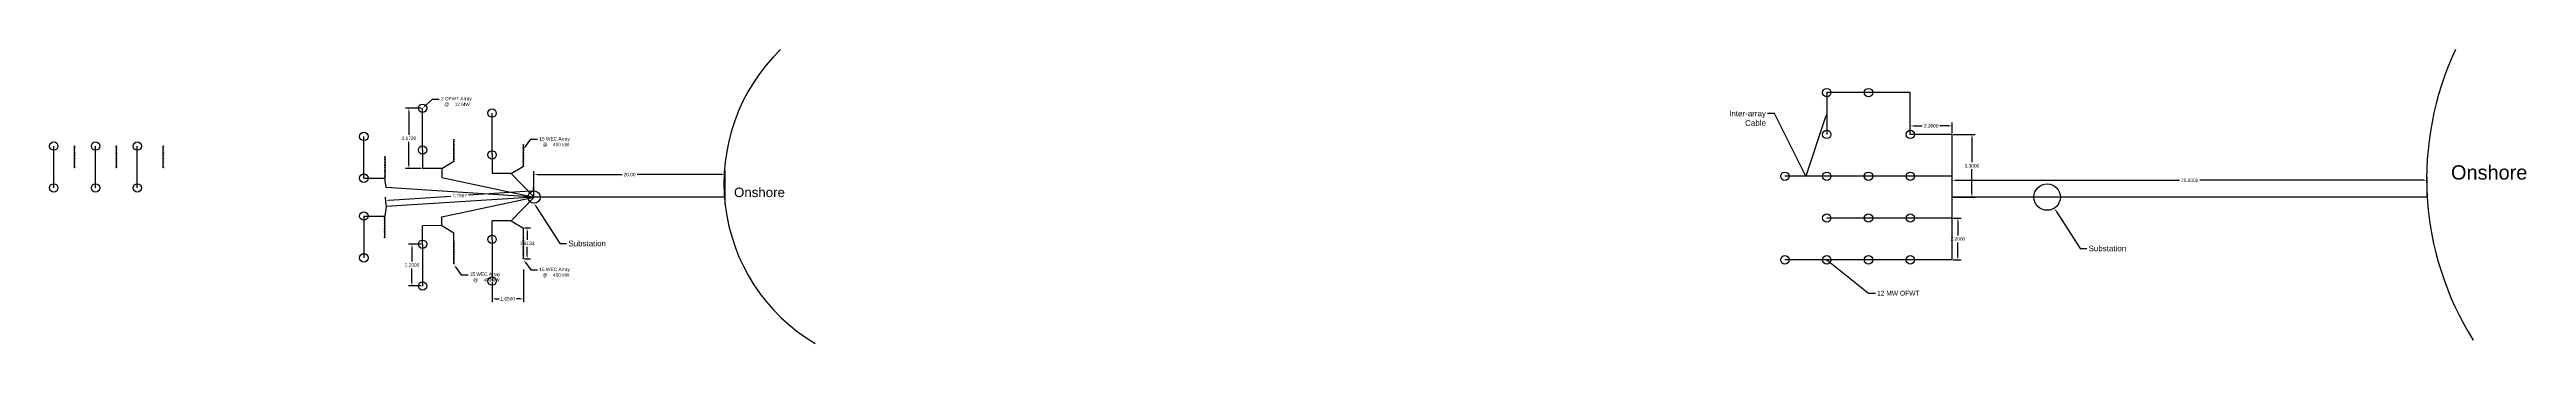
# Model space of a CAD drawing. Header units: metres. Extents: x -8 to 912, y -374 to 8.
# Drawn here: x 781.3 to 911.7, y -123.9 to -108.5 of the extents above; entities that cross this region are included whole.
import ezdxf
from ezdxf import colors
from ezdxf.entities.mleader import LeaderData, LeaderLine
from ezdxf.math import Vec2, Vec3

# ---------------------------------------------------------------- set-up
doc = ezdxf.new("R2010")
doc.units = ezdxf.units.M
doc.header["$MEASUREMENT"] = 0
doc.styles.get("Standard").update_dxf_attribs({"font": 'arial.ttf'})
doc.dimstyles.get("Standard").update_dxf_attribs({"dimtxt": 0.18, "dimasz": 0.18, "dimexe": 0.18, "dimexo": 0.0625, "dimgap": 0.09, "dimtad": 0, "dimtih": 1, "dimtoh": 1, "dimdec": 4, "dimzin": 0, "dimdsep": 46, "dimtxsty": 'Standard', "dimcen": 0.09, "dimadec": 0, "dimazin": 0, "dimtfac": 1, "dimtdec": 4, "dimtofl": 0, "dimtmove": 0, "dimatfit": 3, "dimfxl": 1, "dimtolj": 1, "dimtzin": 0, "dimarcsym": 0})

# ---------------------------------------------------------------- blocks, each defined once
blk = doc.blocks.new('*D2')
at = {"color": 0, "lineweight": -2, "transparency": 16777216}
for p, q in [((881.5, -112.95), (882.66, -112.95)), ((882.48, -113.13), (882.48, -114.41)), ((882.48, -116.07), (882.48, -114.78)), ((881.5, -116.25), (882.66, -116.25))]:
    blk.add_line(p, q, dxfattribs=at)
at = {"color": 0, "transparency": 16777216}
for points in [[(882.45, -113.13), (882.51, -113.13), (882.48, -112.95)], [(882.45, -116.07), (882.51, -116.07), (882.48, -116.25)]]:
    blk.add_solid(points, dxfattribs=at)
at = {"layer": 'Defpoints', "color": 0, "transparency": 16777216}
for p in [(881.44, -112.95), (881.44, -116.25), (882.48, -116.25)]:
    blk.add_point(p, dxfattribs=at)
at = {"color": 0, "transparency": 16777216, "insert": (882.48, -114.6), "char_height": 0.18, "attachment_point": 5}
blk.add_mtext('\\A1;3.3000', dxfattribs=at)
blk = doc.blocks.new('*D3')
at = {"color": 0, "lineweight": -2, "transparency": 16777216}
for p, q in [((879.24, -112.88), (879.24, -112.32)), ((879.42, -112.5), (879.87, -112.5)), ((881.26, -112.5), (880.8, -112.5)), ((881.44, -112.88), (881.44, -112.32))]:
    blk.add_line(p, q, dxfattribs=at)
at = {"color": 0, "transparency": 16777216}
for points in [[(879.42, -112.47), (879.42, -112.53), (879.24, -112.5)], [(881.26, -112.47), (881.26, -112.53), (881.44, -112.5)]]:
    blk.add_solid(points, dxfattribs=at)
at = {"layer": 'Defpoints', "color": 0, "transparency": 16777216}
for p in [(879.24, -112.5), (879.24, -112.95), (881.44, -112.95)]:
    blk.add_point(p, dxfattribs=at)
at = {"color": 0, "transparency": 16777216, "insert": (880.34, -112.5), "char_height": 0.18, "attachment_point": 5}
blk.add_mtext('\\A1;2.2000', dxfattribs=at)
blk = doc.blocks.new('*D4')
at = {"color": 0, "lineweight": -2, "transparency": 16777216}
for p, q in [((881.5, -117.35), (881.92, -117.35)), ((881.74, -117.53), (881.74, -118.26)), ((881.5, -119.55), (881.92, -119.55)), ((881.74, -119.37), (881.74, -118.63))]:
    blk.add_line(p, q, dxfattribs=at)
at = {"color": 0, "transparency": 16777216}
for points in [[(881.71, -117.53), (881.77, -117.53), (881.74, -117.35)], [(881.71, -119.37), (881.77, -119.37), (881.74, -119.55)]]:
    blk.add_solid(points, dxfattribs=at)
at = {"layer": 'Defpoints', "color": 0, "transparency": 16777216}
for p in [(881.44, -117.35), (881.44, -119.55), (881.74, -119.55)]:
    blk.add_point(p, dxfattribs=at)
at = {"color": 0, "transparency": 16777216, "insert": (881.74, -118.45), "char_height": 0.18, "attachment_point": 5}
blk.add_mtext('\\A1;2.2000', dxfattribs=at)
blk = doc.blocks.new('*D5')
at = {"color": 0, "lineweight": -2, "transparency": 16777216}
for p, q in [((881.44, -116.18), (881.44, -115.18)), ((881.62, -115.36), (893.4, -115.36)), ((906.26, -115.36), (894.47, -115.36)), ((906.44, -116.18), (906.44, -115.18))]:
    blk.add_line(p, q, dxfattribs=at)
at = {"color": 0, "transparency": 16777216}
for points in [[(881.62, -115.33), (881.62, -115.39), (881.44, -115.36)], [(906.26, -115.33), (906.26, -115.39), (906.44, -115.36)]]:
    blk.add_solid(points, dxfattribs=at)
at = {"layer": 'Defpoints', "color": 0, "transparency": 16777216}
for p in [(881.44, -115.36), (881.44, -116.25), (906.44, -116.25)]:
    blk.add_point(p, dxfattribs=at)
at = {"color": 0, "transparency": 16777216, "insert": (893.94, -115.36), "char_height": 0.18, "attachment_point": 5}
blk.add_mtext('\\A1;25.0000', dxfattribs=at)
blk = doc.blocks.new('*D8')
at = {"color": 0, "lineweight": -2, "transparency": 16777216}
for p, q in [((806.81, -116.18), (806.81, -114.88)), ((806.99, -115.06), (811.45, -115.06)), ((816.69, -115.06), (812.24, -115.06)), ((816.87, -116.6), (816.87, -114.88))]:
    blk.add_line(p, q, dxfattribs=at)
at = {"color": 0, "transparency": 16777216}
for points in [[(806.99, -115.03), (806.99, -115.09), (806.81, -115.06)], [(816.69, -115.03), (816.69, -115.09), (816.87, -115.06)]]:
    blk.add_solid(points, dxfattribs=at)
at = {"layer": 'Defpoints', "color": 0, "transparency": 16777216}
for p in [(816.87, -115.06), (806.81, -116.25), (816.87, -116.66)]:
    blk.add_point(p, dxfattribs=at)
at = {"color": 0, "transparency": 16777216, "insert": (811.84, -115.06), "char_height": 0.18, "attachment_point": 5}
blk.add_mtext('\\A1;20.00', dxfattribs=at)
blk = doc.blocks.new('*D9')
at = {"color": 0, "lineweight": -2, "transparency": 16777216}
for p, q in [((800.88, -118.72), (800.21, -118.72)), ((800.39, -118.9), (800.39, -119.64)), ((800.88, -120.92), (800.21, -120.92)), ((800.39, -120.74), (800.39, -120.01))]:
    blk.add_line(p, q, dxfattribs=at)
at = {"color": 0, "transparency": 16777216}
for points in [[(800.36, -118.9), (800.42, -118.9), (800.39, -118.72)], [(800.36, -120.74), (800.42, -120.74), (800.39, -120.92)]]:
    blk.add_solid(points, dxfattribs=at)
at = {"layer": 'Defpoints', "color": 0, "transparency": 16777216}
for p in [(800.95, -118.72), (800.39, -120.92), (800.95, -120.92)]:
    blk.add_point(p, dxfattribs=at)
at = {"color": 0, "transparency": 16777216, "insert": (800.39, -119.82), "char_height": 0.18, "attachment_point": 5}
blk.add_mtext('\\A1;2.2000', dxfattribs=at)
blk = doc.blocks.new('*D10')
at = {"color": 0, "lineweight": -2, "transparency": 16777216}
for p, q in [((804.61, -120.73), (804.61, -121.78)), ((806.26, -120.05), (806.26, -121.78)), ((804.79, -121.6), (804.98, -121.6)), ((806.08, -121.6), (805.89, -121.6))]:
    blk.add_line(p, q, dxfattribs=at)
at = {"color": 0, "transparency": 16777216}
for points in [[(804.79, -121.57), (804.79, -121.63), (804.61, -121.6)], [(806.08, -121.57), (806.08, -121.63), (806.26, -121.6)]]:
    blk.add_solid(points, dxfattribs=at)
at = {"layer": 'Defpoints', "color": 0, "transparency": 16777216}
for p in [(804.61, -120.67), (806.26, -119.99), (806.26, -121.6)]:
    blk.add_point(p, dxfattribs=at)
at = {"color": 0, "transparency": 16777216, "insert": (805.43, -121.6), "char_height": 0.18, "attachment_point": 5}
blk.add_mtext('\\A1;1.6500', dxfattribs=at)
blk = doc.blocks.new('*D12')
at = {"color": 0, "lineweight": -2, "transparency": 16777216}
for p, q in [((800.88, -111.57), (800.05, -111.57)), ((800.23, -111.75), (800.23, -112.97)), ((800.23, -114.56), (800.23, -113.34)), ((800.88, -114.74), (800.05, -114.74))]:
    blk.add_line(p, q, dxfattribs=at)
at = {"color": 0, "transparency": 16777216}
for points in [[(800.2, -111.75), (800.26, -111.75), (800.23, -111.57)], [(800.2, -114.56), (800.26, -114.56), (800.23, -114.74)]]:
    blk.add_solid(points, dxfattribs=at)
at = {"layer": 'Defpoints', "color": 0, "transparency": 16777216}
for p in [(800.95, -111.57), (800.23, -114.74), (800.95, -114.74)]:
    blk.add_point(p, dxfattribs=at)
at = {"color": 0, "transparency": 16777216, "insert": (800.23, -113.15), "char_height": 0.18, "attachment_point": 5}
blk.add_mtext('\\A1;3.1720', dxfattribs=at)
blk = doc.blocks.new('*D13')
at = {"color": 0, "lineweight": -2, "transparency": 16777216}
for p, q in [((806.32, -117.87), (806.63, -117.87)), ((806.45, -118.05), (806.45, -118.5)), ((806.32, -119.49), (806.63, -119.49)), ((806.45, -119.31), (806.45, -118.86))]:
    blk.add_line(p, q, dxfattribs=at)
at = {"color": 0, "transparency": 16777216}
for points in [[(806.42, -118.05), (806.48, -118.05), (806.45, -117.87)], [(806.42, -119.31), (806.48, -119.31), (806.45, -119.49)]]:
    blk.add_solid(points, dxfattribs=at)
at = {"layer": 'Defpoints', "color": 0, "transparency": 16777216}
for p in [(806.26, -117.87), (806.26, -119.49), (806.45, -119.49)]:
    blk.add_point(p, dxfattribs=at)
at = {"color": 0, "transparency": 16777216, "insert": (806.45, -118.68), "char_height": 0.18, "attachment_point": 5}
blk.add_mtext('\\A1;1.6133', dxfattribs=at)
blk = doc.blocks.new('*D14')
at = {"color": 0, "lineweight": -2, "transparency": 16777216}
for p, q in [((806.61, -115.94), (803.37, -116.14)), ((806.81, -116.18), (806.78, -115.74)), ((799.03, -116.69), (799, -116.25)), ((799.19, -116.41), (802.44, -116.2))]:
    blk.add_line(p, q, dxfattribs=at)
at = {"color": 0, "transparency": 16777216}
for points in [[(806.61, -115.91), (806.62, -115.96), (806.79, -115.92)], [(799.19, -116.38), (799.19, -116.44), (799.01, -116.43)]]:
    blk.add_solid(points, dxfattribs=at)
at = {"layer": 'Defpoints', "color": 0, "transparency": 16777216}
for p in [(806.79, -115.92), (799.03, -116.75), (806.81, -116.25)]:
    blk.add_point(p, dxfattribs=at)
at = {"color": 0, "transparency": 16777216, "insert": (802.9, -116.17), "char_height": 0.18, "attachment_point": 5}
blk.add_mtext('\\A1;7.7967', dxfattribs=at)

msp = doc.modelspace()

# ---------------------------------------------------------------- linework, layer by layer
for p, q in [((877.03955, -110.7464), (874.83955, -110.7464)), ((874.83955, -110.7464), (874.83955, -112.9464)), ((879.23955, -110.7464), (877.03955, -110.7464)), ((879.23955, -112.9464), (879.23955, -110.7464)), ((800.9461, -113.76853), (800.9461, -111.56853)), ((804.60544, -114.02445), (804.60544, -111.82445)), ((797.85718, -115.25037), (797.85718, -113.05037)), ((802.59614, -113.31023), (802.59614, -113.22923)), ((802.59614, -113.39123), (802.59614, -113.31023)), ((802.59614, -113.47223), (802.59614, -113.39123)), ((881.43955, -112.9464), (879.23955, -112.9464)), ((881.43955, -116.2464), (881.43955, -112.9464)), ((781.53724, -115.75997), (781.53724, -113.55997)), ((782.63724, -113.64097), (782.63724, -113.55997)), ((782.63724, -113.72197), (782.63724, -113.64097)), ((782.63724, -113.80297), (782.63724, -113.72197)), ((782.63724, -113.88397), (782.63724, -113.80297)), ((782.63724, -113.96497), (782.63724, -113.88397)), ((782.63724, -114.04597), (782.63724, -113.96497)), ((782.63724, -114.12697), (782.63724, -114.04597)), ((782.63724, -114.20797), (782.63724, -114.12697)), ((782.63724, -114.28897), (782.63724, -114.20797)), ((782.63724, -114.36997), (782.63724, -114.28897)), ((782.63724, -114.45097), (782.63724, -114.36997)), ((782.63724, -114.53197), (782.63724, -114.45097)), ((782.63724, -114.61297), (782.63724, -114.53197)), ((782.63724, -114.69397), (782.63724, -114.61297)), ((783.73724, -115.75997), (783.73724, -113.55997)), ((784.83724, -113.64097), (784.83724, -113.55997)), ((784.83724, -113.72197), (784.83724, -113.64097)), ((784.83724, -113.80297), (784.83724, -113.72197)), ((784.83724, -113.88397), (784.83724, -113.80297)), ((784.83724, -113.96497), (784.83724, -113.88397)), ((784.83724, -114.04597), (784.83724, -113.96497)), ((784.83724, -114.12697), (784.83724, -114.04597)), ((784.83724, -114.20797), (784.83724, -114.12697)), ((784.83724, -114.28897), (784.83724, -114.20797)), ((784.83724, -114.36997), (784.83724, -114.28897)), ((784.83724, -114.45097), (784.83724, -114.36997)), ((784.83724, -114.53197), (784.83724, -114.45097)), ((784.83724, -114.61297), (784.83724, -114.53197)), ((784.83724, -114.69397), (784.83724, -114.61297)), ((785.93724, -115.75997), (785.93724, -113.55997)), ((787.30007, -113.64097), (787.30007, -113.55997)), ((787.30007, -113.72197), (787.30007, -113.64097)), ((787.30007, -113.80297), (787.30007, -113.72197)), ((787.30007, -113.88397), (787.30007, -113.80297)), ((787.30007, -113.96497), (787.30007, -113.88397)), ((787.30007, -114.04597), (787.30007, -113.96497)), ((787.30007, -114.12697), (787.30007, -114.04597)), ((787.30007, -114.20797), (787.30007, -114.12697)), ((787.30007, -114.28897), (787.30007, -114.20797)), ((787.30007, -114.36997), (787.30007, -114.28897)), ((787.30007, -114.45097), (787.30007, -114.36997)), ((787.30007, -114.53197), (787.30007, -114.45097)), ((787.30007, -114.61297), (787.30007, -114.53197)), ((787.30007, -114.69397), (787.30007, -114.61297)), ((798.97389, -114.19273), (798.97389, -114.11173)), ((798.97389, -114.27373), (798.97389, -114.19273)), ((798.97389, -114.35473), (798.97389, -114.27373)), ((798.97389, -114.43573), (798.97389, -114.35473)), ((798.97389, -114.51673), (798.97389, -114.43573)), ((798.97389, -114.59773), (798.97389, -114.51673)), ((798.97389, -114.67873), (798.97389, -114.59773)), ((798.97389, -114.75973), (798.97389, -114.67873)), ((801.95767, -114.74781), (802.59614, -114.36323)), ((802.59614, -113.55323), (802.59614, -113.47223)), ((802.59614, -113.63423), (802.59614, -113.55323)), ((802.59614, -113.71523), (802.59614, -113.63423)), ((802.59614, -113.79623), (802.59614, -113.71523)), ((802.59614, -113.87723), (802.59614, -113.79623)), ((802.59614, -113.95823), (802.59614, -113.87723)), ((802.59614, -114.03923), (802.59614, -113.95823)), ((802.59614, -114.12023), (802.59614, -114.03923)), ((802.59614, -114.20123), (802.59614, -114.12023)), ((802.59614, -114.28223), (802.59614, -114.20123)), ((802.59614, -114.36323), (802.59614, -114.28223)), ((805.61701, -115.00372), (806.25548, -114.61914)), ((806.25548, -113.56614), (806.25548, -113.48514)), ((806.25548, -113.64714), (806.25548, -113.56614)), ((806.25548, -113.72814), (806.25548, -113.64714)), ((806.25548, -113.80914), (806.25548, -113.72814)), ((806.25548, -113.89014), (806.25548, -113.80914)), ((806.25548, -113.97114), (806.25548, -113.89014)), ((806.25548, -114.05214), (806.25548, -113.97114)), ((806.25548, -114.13314), (806.25548, -114.05214)), ((806.25548, -114.21414), (806.25548, -114.13314)), ((806.25548, -114.29514), (806.25548, -114.21414)), ((806.25548, -114.37614), (806.25548, -114.29514)), ((806.25548, -114.45714), (806.25548, -114.37614)), ((806.25548, -114.53814), (806.25548, -114.45714)), ((806.25548, -114.61914), (806.25548, -114.53814)), ((797.85718, -115.25037), (798.95718, -115.25037)), ((798.97389, -114.84073), (798.97389, -114.75973)), ((798.97389, -114.92173), (798.97389, -114.84073)), ((798.97389, -115.00273), (798.97389, -114.92173)), ((798.97389, -115.08373), (798.97389, -115.00273)), ((798.97389, -115.16473), (798.97389, -115.08373)), ((798.97389, -115.24573), (798.97389, -115.16473)), ((801.95767, -114.74781), (800.9461, -114.74057)), ((801.95767, -114.74781), (801.95767, -115.2065)), ((801.95767, -115.2065), (806.81461, -116.2464)), ((805.61701, -115.00372), (804.60544, -114.99649)), ((806.81461, -116.2464), (805.61701, -115.00372)), ((874.83955, -115.1464), (872.63955, -115.1464)), ((877.03955, -115.1464), (874.83955, -115.1464)), ((879.23955, -115.1464), (877.03955, -115.1464)), ((881.43955, -115.1464), (879.23955, -115.1464)), ((797.85718, -117.24243), (797.85718, -119.44243)), ((797.85718, -117.24243), (798.95718, -117.24243)), ((798.95718, -117.32343), (798.95718, -117.24243)), ((801.95767, -117.2863), (806.81461, -116.2464)), ((801.95767, -117.745), (801.95767, -117.2863)), ((806.81461, -116.2464), (805.61701, -117.48908)), ((816.81461, -116.2464), (806.81461, -116.2464)), ((906.43955, -116.2464), (881.43955, -116.2464)), ((881.43955, -119.5464), (881.43955, -116.2464)), ((881.43955, -117.3464), (881.43955, -116.2464)), ((798.95718, -117.40443), (798.95718, -117.32343)), ((798.95718, -117.48543), (798.95718, -117.40443)), ((798.95718, -117.56643), (798.95718, -117.48543)), ((798.95718, -117.64743), (798.95718, -117.56643)), ((798.95718, -117.72843), (798.95718, -117.64743)), ((798.95718, -117.80943), (798.95718, -117.72843)), ((798.95718, -117.89043), (798.95718, -117.80943)), ((798.95718, -117.97143), (798.95718, -117.89043)), ((798.95718, -118.05243), (798.95718, -117.97143)), ((798.95718, -118.13343), (798.95718, -118.05243)), ((798.95718, -118.21443), (798.95718, -118.13343)), ((798.95718, -118.29543), (798.95718, -118.21443)), ((798.95718, -118.37643), (798.95718, -118.29543)), ((801.95767, -117.745), (800.9461, -117.75223)), ((801.95767, -117.745), (802.59614, -118.12958)), ((802.59614, -118.60885), (802.59614, -118.12958)), ((802.59614, -118.68985), (802.59614, -118.60885)), ((805.61701, -117.48908), (804.60544, -117.49631)), ((804.60544, -118.46835), (804.60544, -120.66835)), ((805.61701, -117.48908), (806.25548, -117.87366)), ((806.25548, -118.35293), (806.25548, -117.87366)), ((806.25548, -118.43393), (806.25548, -118.35293)), ((806.25548, -118.51493), (806.25548, -118.43393)), ((806.25548, -118.59593), (806.25548, -118.51493)), ((806.25548, -118.67693), (806.25548, -118.59593)), ((877.03955, -117.3464), (874.83955, -117.3464)), ((879.23955, -117.3464), (877.03955, -117.3464)), ((881.43955, -117.3464), (879.23955, -117.3464)), ((800.9461, -118.72427), (800.9461, -120.92427)), ((802.59614, -118.77085), (802.59614, -118.68985)), ((802.59614, -118.85185), (802.59614, -118.77085)), ((802.59614, -118.93285), (802.59614, -118.85185)), ((802.59614, -119.01385), (802.59614, -118.93285)), ((802.59614, -119.09485), (802.59614, -119.01385)), ((802.59614, -119.17585), (802.59614, -119.09485)), ((802.59614, -119.25685), (802.59614, -119.17585)), ((802.59614, -119.33785), (802.59614, -119.25685)), ((802.59614, -119.41885), (802.59614, -119.33785)), ((802.59614, -119.49985), (802.59614, -119.41885)), ((802.59614, -119.58085), (802.59614, -119.49985)), ((802.59614, -119.66185), (802.59614, -119.58085)), ((802.59614, -119.74285), (802.59614, -119.66185)), ((806.25548, -118.75793), (806.25548, -118.67693)), ((806.25548, -118.83893), (806.25548, -118.75793)), ((806.25548, -118.91993), (806.25548, -118.83893)), ((806.25548, -119.00093), (806.25548, -118.91993)), ((806.25548, -119.08193), (806.25548, -119.00093)), ((806.25548, -119.16293), (806.25548, -119.08193)), ((806.25548, -119.24393), (806.25548, -119.16293)), ((806.25548, -119.32493), (806.25548, -119.24393)), ((806.25548, -119.40593), (806.25548, -119.32493)), ((806.25548, -119.48693), (806.25548, -119.40593)), ((874.83955, -119.5464), (872.63955, -119.5464)), ((877.03955, -119.5464), (874.83955, -119.5464)), ((879.23955, -119.5464), (877.03955, -119.5464)), ((881.43955, -119.5464), (879.23955, -119.5464))]:
    msp.add_line(p, q)
for points in [[(800.9461, -113.76853), (800.9461, -114.74057)], [(804.60544, -114.02445), (804.60544, -114.99649)], [(806.81461, -116.2464), (799.0341, -115.74474), (798.96618, -115.25037)], [(806.81461, -116.2464), (799.0341, -116.74806), (798.95718, -117.24243)], [(800.9461, -118.72427), (800.9461, -117.75223)], [(804.60544, -118.46835), (804.60544, -117.49631)]]:
    msp.add_lwpolyline(points)
at = {"color": 30, "true_color": 0xf8991e}
for centre in [(874.83955, -110.7464), (877.03955, -110.7464), (874.83955, -112.9464), (879.23955, -112.9464), (872.63955, -115.1464), (874.83955, -115.1464), (877.03955, -115.1464), (879.23955, -115.1464), (874.83955, -117.3464), (877.03955, -117.3464), (879.23955, -117.3464), (872.63955, -119.5464), (874.83955, -119.5464), (877.03955, -119.5464), (879.23955, -119.5464)]:
    msp.add_circle(centre, 0.22, dxfattribs=at)
for centre, radius in [((800.9461, -111.56853), 0.22), ((804.60544, -111.82445), 0.22), ((781.53724, -113.55997), 0.22), ((783.73724, -113.55997), 0.22), ((785.93724, -113.55997), 0.22), ((797.85718, -113.05037), 0.22), ((782.63724, -113.55997), 0.009), ((782.63724, -113.64097), 0.009), ((782.63724, -113.72197), 0.009), ((782.63724, -113.80297), 0.009), ((782.63724, -113.88397), 0.009), ((782.63724, -113.96497), 0.009), ((782.63724, -114.04597), 0.009), ((782.63724, -114.12697), 0.009), ((782.63724, -114.20797), 0.009), ((782.63724, -114.28897), 0.009), ((782.63724, -114.36997), 0.009), ((782.63724, -114.45097), 0.009), ((782.63724, -114.53197), 0.009), ((782.63724, -114.61297), 0.009), ((782.63724, -114.69397), 0.009), ((784.83724, -113.55997), 0.009), ((784.83724, -113.64097), 0.009), ((784.83724, -113.72197), 0.009), ((784.83724, -113.80297), 0.009), ((784.83724, -113.88397), 0.009), ((784.83724, -113.96497), 0.009), ((784.83724, -114.04597), 0.009), ((784.83724, -114.12697), 0.009), ((784.83724, -114.20797), 0.009), ((784.83724, -114.28897), 0.009), ((784.83724, -114.36997), 0.009), ((784.83724, -114.45097), 0.009), ((784.83724, -114.53197), 0.009), ((784.83724, -114.61297), 0.009), ((784.83724, -114.69397), 0.009), ((787.30007, -113.55997), 0.009), ((787.30007, -113.64097), 0.009), ((787.30007, -113.72197), 0.009), ((787.30007, -113.80297), 0.009), ((787.30007, -113.88397), 0.009), ((787.30007, -113.96497), 0.009), ((787.30007, -114.04597), 0.009), ((787.30007, -114.12697), 0.009), ((787.30007, -114.20797), 0.009), ((787.30007, -114.28897), 0.009), ((787.30007, -114.36997), 0.009), ((787.30007, -114.45097), 0.009), ((787.30007, -114.53197), 0.009), ((787.30007, -114.61297), 0.009), ((787.30007, -114.69397), 0.009), ((800.9461, -113.76853), 0.22), ((804.60544, -114.02445), 0.22), ((781.53724, -115.75997), 0.22), ((783.73724, -115.75997), 0.22), ((785.93724, -115.75997), 0.22), ((797.85718, -115.25037), 0.22), ((806.81461, -116.2464), 0.32432), ((886.43955, -116.2464), 0.69513), ((797.85718, -117.24243), 0.22), ((800.9461, -118.72427), 0.22), ((804.60544, -118.46835), 0.22), ((797.85718, -119.44243), 0.22), ((800.9461, -120.92427), 0.22), ((804.60544, -120.66835), 0.22)]:
    msp.add_circle(centre, radius)
at = {"color": 30, "true_color": 0xf26722}
for centre in [(802.59614, -113.22923), (802.59614, -113.31023), (802.59614, -113.39123), (798.97389, -114.11173), (798.97389, -114.19273), (798.97389, -114.27373), (798.97389, -114.35473), (798.97389, -114.43573), (798.97389, -114.51673), (798.97389, -114.59773), (798.97389, -114.67873), (802.59614, -113.47223), (802.59614, -113.55323), (802.59614, -113.63423), (802.59614, -113.71523), (802.59614, -113.79623), (802.59614, -113.87723), (802.59614, -113.95823), (802.59614, -114.03923), (802.59614, -114.12023), (802.59614, -114.20123), (802.59614, -114.28223), (802.59614, -114.36323), (806.25548, -113.48514), (806.25548, -113.56614), (806.25548, -113.64714), (806.25548, -113.72814), (806.25548, -113.80914), (806.25548, -113.89014), (806.25548, -113.97114), (806.25548, -114.05214), (806.25548, -114.13314), (806.25548, -114.21414), (806.25548, -114.29514), (806.25548, -114.37614), (806.25548, -114.45714), (806.25548, -114.53814), (806.25548, -114.61914), (798.97389, -114.75973), (798.97389, -114.84073), (798.97389, -114.92173), (798.97389, -115.00273), (798.97389, -115.08373), (798.97389, -115.16473), (798.97389, -115.24573), (798.95718, -117.24243), (798.95718, -117.32343), (798.95718, -117.40443), (798.95718, -117.48543), (798.95718, -117.56643), (798.95718, -117.64743), (798.95718, -117.72843), (798.95718, -117.80943), (798.95718, -117.89043), (798.95718, -117.97143), (798.95718, -118.05243), (798.95718, -118.13343), (798.95718, -118.21443), (798.95718, -118.29543), (798.95718, -118.37643), (802.59614, -118.60885), (806.25548, -118.35293), (806.25548, -118.43393), (806.25548, -118.51493), (806.25548, -118.59593), (802.59614, -118.68985), (802.59614, -118.77085), (802.59614, -118.85185), (802.59614, -118.93285), (802.59614, -119.01385), (802.59614, -119.09485), (802.59614, -119.17585), (802.59614, -119.25685), (802.59614, -119.33785), (802.59614, -119.41885), (802.59614, -119.49985), (802.59614, -119.58085), (802.59614, -119.66185), (802.59614, -119.74285), (806.25548, -118.67693), (806.25548, -118.75793), (806.25548, -118.83893), (806.25548, -118.91993), (806.25548, -119.00093), (806.25548, -119.08193), (806.25548, -119.16293), (806.25548, -119.24393), (806.25548, -119.32493), (806.25548, -119.40593), (806.25548, -119.48693)]:
    msp.add_circle(centre, 0.009, dxfattribs=at)
for centre, radius, start, end in [((826.60857, -115.52139), 9.80125, 134.0835842, 239.2802891), ((922.33125, -115.28392), 15.92082, 154.703499, 212.2282831)]:
    msp.add_arc(centre, radius, start, end)

# ---------------------------------------------------------------- texts
at = {"attachment_point": 1}
for insert, char_height in [((907.69186, -114.57246), 0.75), ((817.33719, -115.74573), 0.5)]:
    msp.add_mtext_dynamic_manual_height_columns('Onshore', width=2.2764518, gutter_width=128.27451, heights=[0], dxfattribs=dict(at, insert=insert, char_height=char_height))

# ---------------------------------------------------------------- dimensions: what is measured, and where the dimension line sits
for base, p1, p2, picture, middle in [((800.22553, -114.74057), (800.9461, -111.56853), (800.9461, -114.74057), '*D12', (800.22553, -113.15455)), ((882.48254, -116.2464), (881.43955, -112.9464), (881.43955, -116.2464), '*D2', (882.48254, -114.5964)), ((806.45131, -119.48693), (806.25548, -117.87366), (806.25548, -119.48693), '*D13', (806.45131, -118.6803)), ((881.73942, -119.5464), (881.43955, -117.3464), (881.43955, -119.5464), '*D4', (881.73942, -118.4464)), ((800.39496, -120.92427), (800.9461, -118.72427), (800.9461, -120.92427), '*D9', (800.39496, -119.82427))]:
    dim = msp.add_linear_dim(base=base, p1=p1, p2=p2, angle=90, dimstyle='Standard')
    dim.commit()
    dim.dimension.update_dxf_attribs({"geometry": picture, "text_midpoint": middle})
for base, p1, p2, picture, middle in [((879.23955, -112.49582), (881.43955, -112.9464), (879.23955, -112.9464), '*D3', (880.33955, -112.49582)), ((881.43955, -115.3649), (906.43955, -116.2464), (881.43955, -116.2464), '*D5', (893.93955, -115.3649)), ((806.25548, -121.60281), (804.60544, -120.66835), (806.25548, -119.98693), '*D10', (805.43046, -121.60281))]:
    dim = msp.add_linear_dim(base=base, p1=p1, p2=p2, dimstyle='Standard')
    dim.commit()
    dim.dimension.update_dxf_attribs({"geometry": picture, "text_midpoint": middle})
dim = msp.add_aligned_dim(p1=(799.0341, -116.74806), p2=(806.81461, -116.2464), distance=0.32365, dimstyle='Standard')
dim.commit()
dim.dimension.update_dxf_attribs({"geometry": '*D14', "text_midpoint": (802.90353, -116.17425)})
dim = msp.add_linear_dim(base=(816.8739, -115.05645), p1=(806.81461, -116.2464), p2=(816.8739, -116.66184), text='20.00', dimstyle='Standard')
dim.commit()
dim.dimension.update_dxf_attribs({"geometry": '*D8', "text_midpoint": (811.84425, -115.05645)})

# ---------------------------------------------------------------- leaders
ml = msp.add_multileader_mtext('Standard')
ml.set_content('2 OFWT Array\\P\\pxi-3,l4,t4;@^I12 MW', color=256)
ml.set_leader_properties()
ml.build(insert=Vec2(0, 0))
ml.multileader.update_dxf_attribs({"dogleg_length": 0.36, "arrow_head_size": 0.18})
ctx = ml.context
ctx.base_point, ctx.char_height, ctx.arrow_head_size, ctx.landing_gap_size, ctx.plane_origin = Vec3(801.82535, -111.0877), 0.18, 0.18, 0.09, Vec3(800.9461, -111.56853)
notes = []
notes.append((ctx, [(0, (1, 1, 0), (801.46535, -111.0877), (1, 0), 0.36, [(0, [(800.9461, -111.56853)], 0, [])])]))
ctx.mtext.insert, ctx.mtext.flow_direction = Vec3(801.91535, -110.97124), 5
ml = msp.add_multileader_mtext('Standard')
ml.set_content('Inter-array\\PCable', color=256)
ml.set_leader_properties()
ml.build(insert=Vec2(0, 0))
ml.multileader.update_dxf_attribs({"dogleg_length": 0.36, "arrow_head_size": 0.18})
ctx = ml.context
ctx.base_point, ctx.char_height, ctx.arrow_head_size, ctx.landing_gap_size, ctx.plane_origin = Vec3(869.66046, -111.8464), 0.3, 0.18, 0.09, Vec3(874.83955, -111.8464)
ctx.text_align_type = 2
notes.append((ctx, [(0, (1, 1, 0), (872.09071, -111.8464), (-1, 0), 0.36, [(1, [(874.83955, -111.8464), (873.73955, -115.1464)], 0, [])])]))
ctx.mtext.insert, ctx.mtext.alignment, ctx.mtext.flow_direction = Vec3(871.64071, -111.69384), 3, 5
ml = msp.add_multileader_mtext('Standard')
ml.set_content('15 WEC Array\\P\\pxi-3,l4,t4;@^I400 kW', color=256)
ml.set_leader_properties()
ml.build(insert=Vec2(0, 0))
ml.multileader.update_dxf_attribs({"dogleg_length": 0.36, "arrow_head_size": 0.18})
ctx = ml.context
ctx.base_point, ctx.char_height, ctx.arrow_head_size, ctx.landing_gap_size, ctx.plane_origin = Vec3(807.00017, -113.20404), 0.18, 0.18, 0.09, Vec3(806.25548, -113.73088)
notes.append((ctx, [(0, (1, 1, 0), (806.64017, -113.20404), (1, 0), 0.36, [(0, [(806.25548, -113.73088)], 0, [])])]))
ctx.mtext.insert, ctx.mtext.flow_direction = Vec3(807.09017, -113.08758), 5
ml = msp.add_multileader_mtext('Standard')
ml.set_content('Substation', color=256)
ml.set_leader_properties()
ml.build(insert=Vec2(0, 0))
ml.multileader.update_dxf_attribs({"dogleg_length": 0.36, "arrow_head_size": 0.18})
ctx = ml.context
ctx.base_point, ctx.char_height, ctx.arrow_head_size, ctx.landing_gap_size, ctx.plane_origin = Vec3(808.53068, -118.68825), 0.3, 0.18, 0.09, Vec3(806.81461, -116.57072)
notes.append((ctx, [(0, (1, 1, 0), (808.17068, -118.68825), (1, 0), 0.36, [(0, [(806.81461, -116.57072)], 0, [])])]))
ctx.mtext.insert, ctx.mtext.flow_direction = Vec3(808.62068, -118.53569), 5
ml = msp.add_multileader_mtext('Standard')
ml.set_content('Substation', color=256)
ml.set_leader_properties()
ml.build(insert=Vec2(0, 0))
ml.multileader.update_dxf_attribs({"dogleg_length": 0.36, "arrow_head_size": 0.18})
ctx = ml.context
ctx.base_point, ctx.char_height, ctx.arrow_head_size, ctx.landing_gap_size, ctx.plane_origin = Vec3(888.5305, -118.9493), 0.3, 0.18, 0.09, Vec3(886.81443, -116.83178)
notes.append((ctx, [(0, (1, 1, 0), (888.1705, -118.9493), (1, 0), 0.36, [(0, [(886.81443, -116.83178)], 0, [])])]))
ctx.mtext.insert, ctx.mtext.flow_direction = Vec3(888.6205, -118.79674), 5
ml = msp.add_multileader_mtext('Standard')
ml.set_content('15 WEC Array\\P\\pxi-3,l4,t4;@^I400 kW', color=256)
ml.set_leader_properties()
ml.build(insert=Vec2(0, 0))
ml.multileader.update_dxf_attribs({"dogleg_length": 0.36, "arrow_head_size": 0.18})
ctx = ml.context
ctx.base_point, ctx.char_height, ctx.arrow_head_size, ctx.landing_gap_size, ctx.plane_origin = Vec3(803.34083, -120.32882), 0.18, 0.18, 0.09, Vec3(802.59614, -119.80198)
notes.append((ctx, [(0, (1, 1, 0), (802.98083, -120.32882), (1, 0), 0.36, [(0, [(802.59614, -119.80198)], 0, [])])]))
ctx.mtext.insert, ctx.mtext.flow_direction = Vec3(803.43083, -120.21236), 5
ml = msp.add_multileader_mtext('Standard')
ml.set_content('15 WEC Array\\P\\pxi-3,l4,t4;@^I400 kW', color=256)
ml.set_leader_properties()
ml.build(insert=Vec2(0, 0))
ml.multileader.update_dxf_attribs({"dogleg_length": 0.36, "arrow_head_size": 0.18})
ctx = ml.context
ctx.base_point, ctx.char_height, ctx.arrow_head_size, ctx.landing_gap_size, ctx.plane_origin = Vec3(807.00017, -120.0729), 0.18, 0.18, 0.09, Vec3(806.25548, -119.54606)
notes.append((ctx, [(0, (1, 1, 0), (806.64017, -120.0729), (1, 0), 0.36, [(0, [(806.25548, -119.54606)], 0, [])])]))
ctx.mtext.insert, ctx.mtext.flow_direction = Vec3(807.09017, -119.95644), 5
ml = msp.add_multileader_mtext('Standard')
ml.set_content('12 MW OFWT', color=256)
ml.set_leader_properties()
ml.build(insert=Vec2(0, 0))
ml.multileader.update_dxf_attribs({"dogleg_length": 0.36, "arrow_head_size": 0.18})
ctx = ml.context
ctx.base_point, ctx.char_height, ctx.arrow_head_size, ctx.landing_gap_size, ctx.plane_origin = Vec3(877.39955, -121.3023), 0.25, 0.18, 0.09, Vec3(877.03955, -119.5464)
notes.append((ctx, [(0, (1, 1, 0), (877.03955, -121.3023), (1, 0), 0.36, [(1, [(877.03955, -119.5464), (874.83955, -119.5464)], 0, [])])]))
ctx.mtext.insert, ctx.mtext.flow_direction = Vec3(877.48955, -121.17517), 5
for ctx, leaders in notes:
    for number, flags, end, landing, length, lines in leaders:
        leader = LeaderData()
        leader.index, (leader.has_last_leader_line, leader.has_dogleg_vector, leader.attachment_direction) = number, flags
        leader.last_leader_point, leader.dogleg_vector, leader.dogleg_length = Vec3(end), Vec3(landing), length
        for number, points, colour, breaks in lines:
            line = LeaderLine()
            line.index, line.vertices, line.color, line.breaks = number, Vec3.list(points), colors.encode_raw_color(colour), breaks
            leader.lines.append(line)
        ctx.leaders.append(leader)

doc.saveas('drawing.dxf')
